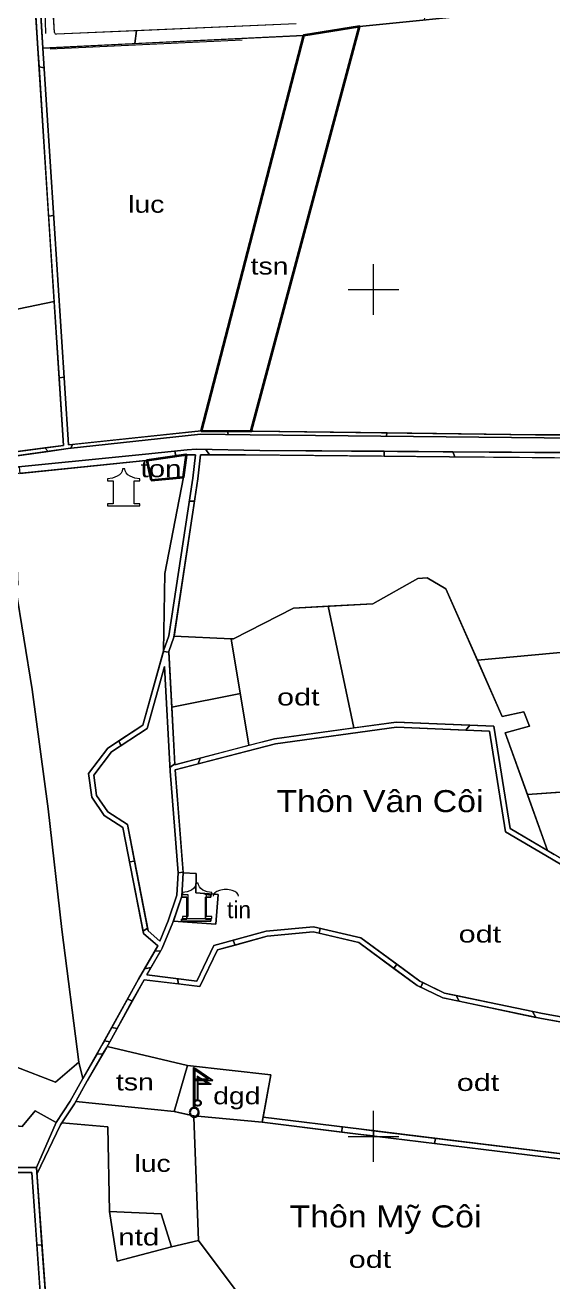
# Model space of a CAD drawing. Header units: metres. Extents: x 558415 to 562400, y 2247179 to 2251032.
# Drawn here: x 560294 to 560606, y 2249414 to 2250156 of the extents above; entities that cross this region are included whole.
import ezdxf
from ezdxf.enums import TextEntityAlignment as Align

# ---------------------------------------------------------------- set-up
doc = ezdxf.new("R2010")
doc.units = ezdxf.units.M
doc.header["$LTSCALE"] = 4
for name, color, linetype, lineweight in [('1', 7, 'Continuous', 13), ('17', 7, 'Continuous', 13), ('2', 7, 'Continuous', 13), ('23', 7, 'Continuous', 13), ('33', 7, 'Continuous', 13), ('4', 7, 'Continuous', 13), ('45', 7, 'Continuous', 13), ('5', 7, 'Continuous', 13), ('6', 7, 'Continuous', 13), ('63', 7, 'Continuous', 13), ('7', 7, 'Continuous', 13), ('9', 7, 'Continuous', 13)]:
    doc.layers.add(name, color=color, linetype=linetype, lineweight=lineweight)
doc.layers.add('39', color=7, linetype='Continuous')

msp = doc.modelspace()

# ---------------------------------------------------------------- linework, layer by layer
at = {"layer": '1'}
for p, q in [((560302.612, 2250131.512), (560305.651, 2250131.005)), ((560507.425, 2249913.426), (560508.174, 2249915.424)), ((560307.91, 2249904.452), (560306.107, 2249906.492)), ((560506.298, 2249901.595), (560506.298, 2249904.508)), ((560467.939, 2249619.889), (560468.623, 2249622.81)), ((560512.098, 2249599.175), (560513.889, 2249601.582)), ((560550.588, 2249579.743), (560548.788, 2249583.188)), ((560434.323, 2249508.332), (560481.355, 2249502.554)), ((560536.024, 2249495.838), (560536.635, 2249498.786)), ((560301.104, 2249481.678), (560301.384, 2249477.738)), ((560301.36, 2249435.683), (560304.354, 2249435.866))]:
    msp.add_line(p, q, dxfattribs=at)
for points in [[(560305.651, 2250131.005), (560304.904, 2250142.616), (560302.406, 2250182.214), (560299.486, 2250180.859)], [(560299.486, 2250180.859), (560301.91, 2250142.425), (560302.612, 2250131.512)], [(560307.91, 2249904.452), (560319.717, 2249906.089), (560321.412, 2249906.275), (560322.375, 2249908.59), (560319.972, 2249908.334), (560317.4, 2249948.326), (560314.42, 2249947.917), (560316.991, 2249907.938)], [(560413.929, 2249916.56), (560398.345, 2249916.681), (560322.375, 2249908.59), (560321.412, 2249906.275), (560397.845, 2249914.675)], [(560397.845, 2249914.675), (560414.283, 2249914.475), (560413.929, 2249916.56)], [(560508.174, 2249915.424), (560429.056, 2249916.443), (560413.929, 2249916.56), (560414.283, 2249914.475)], [(560414.283, 2249914.475), (560427.328, 2249914.317), (560507.425, 2249913.426)], [(560620.951, 2249914.21), (560595.63, 2249914.297), (560508.174, 2249915.424), (560507.425, 2249913.426), (560620.069, 2249912.172)], [(560306.107, 2249906.492), (560232.017, 2249896.648), (560201.993, 2249890.819), (560202.146, 2249888.975)], [(560202.146, 2249888.975), (560237.166, 2249894.641), (560307.91, 2249904.452)], [(560382.828, 2249904.658), (560365.416, 2249902.892), (560290.886, 2249895.387), (560291.216, 2249891.424), (560365.552, 2249899.012)], [(560316.991, 2249907.938), (560306.107, 2249906.492), (560307.91, 2249904.452)], [(560365.552, 2249899.012), (560383.377, 2249901.637), (560382.828, 2249904.658)], [(560400.984, 2249905.645), (560395.267, 2249905.754), (560390.108, 2249905.396), (560382.828, 2249904.658), (560383.377, 2249901.637)], [(560394.312, 2249875.151), (560396.275, 2249888.189), (560397.911, 2249902.471), (560403.308, 2249902.447), (560400.984, 2249905.645)], [(560506.298, 2249904.508), (560432.857, 2249905.038), (560400.984, 2249905.645), (560403.308, 2249902.447)], [(560383.377, 2249901.637), (560389.303, 2249902.51), (560394.893, 2249902.485), (560393.301, 2249888.583)], [(560403.308, 2249902.447), (560424.52, 2249902.351), (560506.298, 2249901.595)], [(560393.301, 2249888.583), (560391.279, 2249875.151), (560394.312, 2249875.151)], [(560379.154, 2249785.903), (560379.132, 2249786.303), (560382.219, 2249794.833), (560394.312, 2249875.151), (560391.279, 2249875.151), (560379.297, 2249795.574)], [(560379.297, 2249795.574), (560376.103, 2249786.75), (560375.99, 2249786.343), (560379.154, 2249785.903)], [(560351.006, 2249730.699), (560366.506, 2249740.909), (560376.613, 2249777.362), (560379.859, 2249717.701), (560382.741, 2249719.961), (560379.154, 2249785.903), (560375.99, 2249786.343), (560363.916, 2249742.795)], [(560363.916, 2249742.795), (560349.735, 2249733.455), (560351.006, 2249730.699)], [(560556.915, 2249742.749), (560513.493, 2249744.639), (560441.549, 2249734.8), (560397.641, 2249723.345), (560396.614, 2249719.977)], [(560396.614, 2249719.977), (560442.133, 2249731.852), (560513.632, 2249741.63)], [(560513.632, 2249741.63), (560554.512, 2249739.851), (560556.915, 2249742.749)], [(560646.299, 2249577.978), (560646.434, 2249578.312), (560663.664, 2249597.186), (560667.63, 2249607.911), (560663.33, 2249624.868), (560653.542, 2249638.478), (560606.589, 2249666.413), (560580.745, 2249681.727), (560570.996, 2249742.136), (560556.915, 2249742.749), (560554.512, 2249739.851)], [(560349.735, 2249733.455), (560343.277, 2249729.201), (560331.852, 2249714.176), (560333.694, 2249700.225)], [(560359.031, 2249662.509), (560354.824, 2249684.163), (560343.198, 2249691.686), (560336.574, 2249701.331), (560334.988, 2249713.344), (560345.355, 2249726.977), (560351.006, 2249730.699), (560350.571, 2249731.642), (560349.735, 2249733.455)], [(560554.512, 2249739.851), (560568.424, 2249739.245), (560578.007, 2249679.862), (560605.057, 2249663.833), (560651.471, 2249636.219), (560660.562, 2249623.579)], [(560384.695, 2249655.667), (560387.676, 2249656.04), (560382.92, 2249716.404), (560396.614, 2249719.977), (560397.641, 2249723.345), (560382.768, 2249719.465), (560382.741, 2249719.961), (560379.859, 2249717.701)], [(560379.859, 2249717.701), (560379.971, 2249715.635), (560384.695, 2249655.667)], [(560333.694, 2249700.225), (560341.065, 2249689.493), (560352.122, 2249682.338), (560356.057, 2249662.084), (560359.031, 2249662.509)], [(560384.695, 2249655.667), (560384.702, 2249655.583), (560383.964, 2249642.467), (560378.865, 2249627.345), (560373.877, 2249615.341)], [(560374.473, 2249609.556), (560375.357, 2249611.086), (560381.675, 2249626.289), (560386.936, 2249641.893), (560387.709, 2249655.617), (560387.676, 2249656.04), (560384.695, 2249655.667)], [(560373.877, 2249615.341), (560367.033, 2249621.318), (560366.71, 2249622.98), (560363.99, 2249621.247)], [(560468.623, 2249622.81), (560464.526, 2249623.75), (560436.754, 2249621.136), (560417.231, 2249615.737), (560418.462, 2249612.964)], [(560513.889, 2249601.582), (560492.635, 2249617.301), (560468.623, 2249622.81), (560467.939, 2249619.889)], [(560363.99, 2249621.247), (560364.284, 2249619.735), (560372.662, 2249612.418), (560370.887, 2249609.347), (560374.473, 2249609.556)], [(560417.231, 2249615.737), (560405.871, 2249612.595), (560395.732, 2249591.68), (560384.403, 2249593.066), (560384.841, 2249589.99), (560397.496, 2249588.442)], [(560397.496, 2249588.442), (560407.979, 2249610.065), (560418.462, 2249612.964), (560417.231, 2249615.737)], [(560418.462, 2249612.964), (560437.299, 2249618.174), (560464.326, 2249620.718), (560467.939, 2249619.889)], [(560467.939, 2249619.889), (560491.354, 2249614.517), (560512.098, 2249599.175)], [(560384.841, 2249589.99), (560384.403, 2249593.066), (560366.228, 2249595.289), (560368.728, 2249599.615), (560364.834, 2249598.873)], [(560529.199, 2249590.75), (560527.306, 2249591.659), (560513.889, 2249601.582), (560512.098, 2249599.175), (560525.751, 2249589.078)], [(560364.834, 2249598.873), (560361.36, 2249592.862), (560354.854, 2249581.093), (560357.648, 2249579.946), (560364.571, 2249592.469), (560384.841, 2249589.99)], [(560525.751, 2249589.078), (560527.894, 2249588.049), (560529.199, 2249590.75)], [(560548.788, 2249583.188), (560541.957, 2249584.626), (560529.199, 2249590.75), (560528.813, 2249589.95), (560527.894, 2249588.049), (560525.751, 2249589.078)], [(560525.751, 2249589.078), (560540.985, 2249581.765), (560550.588, 2249579.743)], [(560634.507, 2249566.252), (560599.708, 2249572.468), (560593.966, 2249573.677), (560595.915, 2249570.201), (560584.581, 2249572.587)], [(560584.581, 2249572.587), (560599.135, 2249569.523), (560633.109, 2249563.453)], [(560341.252, 2249556.488), (560339.738, 2249553.75), (560336.88, 2249548.805), (560340.156, 2249548.477)], [(560340.156, 2249548.477), (560342.35, 2249552.274), (560344.301, 2249555.804), (560341.252, 2249556.488)], [(560336.88, 2249548.805), (560328.436, 2249534.195), (560321.065, 2249520.84), (560312.711, 2249508.2), (560301.104, 2249481.678)], [(560301.384, 2249477.738), (560315.356, 2249506.761), (560323.634, 2249519.286), (560331.048, 2249532.719), (560340.156, 2249548.477), (560336.88, 2249548.805)], [(560481.355, 2249502.554), (560481.48, 2249505.561), (560434.862, 2249511.288), (560434.332, 2249508.331)], [(560434.323, 2249508.332), (560434.335, 2249508.331), (560434.323, 2249508.332)], [(560536.635, 2249498.786), (560492.927, 2249504.155), (560481.48, 2249505.561), (560481.355, 2249502.554)], [(560481.355, 2249502.554), (560492.561, 2249501.177), (560536.024, 2249495.838)], [(560304.354, 2249435.866), (560301.104, 2249481.678), (560283.659, 2249481.678), (560283.642, 2249481.681), (560283.843, 2249478.678)], [(560283.843, 2249478.678), (560298.309, 2249478.678), (560301.36, 2249435.683)], [(560312.247, 2249337.202), (560311.423, 2249343.596), (560310.44, 2249361.243), (560307.737, 2249388.192), (560304.354, 2249435.866), (560301.36, 2249435.683)], [(560301.36, 2249435.683), (560304.748, 2249387.936), (560307.448, 2249361.01)]]:
    msp.add_lwpolyline(points, dxfattribs=at)
for points in [[(560308.282, 2250043.356), (560311.261, 2250043.769), (560305.651, 2250131.005), (560302.612, 2250131.512)], [(560314.42, 2249947.917), (560317.4, 2249948.326), (560311.261, 2250043.769), (560308.282, 2250043.356)], [(560544.915, 2249901.238), (560547.952, 2249901.209), (560546.84, 2249904.216), (560506.298, 2249904.508), (560506.298, 2249901.595)], [(560616.53, 2249900.565), (560616.364, 2249903.714), (560546.84, 2249904.216), (560547.952, 2249901.209)], [(560363.99, 2249621.247), (560366.71, 2249622.98), (560359.031, 2249662.509), (560356.057, 2249662.084)], [(560364.834, 2249598.873), (560368.728, 2249599.615), (560374.473, 2249609.556), (560370.887, 2249609.347)], [(560345.571, 2249564.301), (560348.698, 2249563.757), (560357.648, 2249579.946), (560354.854, 2249581.093)], [(560595.915, 2249570.201), (560593.966, 2249573.677), (560548.788, 2249583.188), (560550.588, 2249579.743)], [(560344.301, 2249555.804), (560348.698, 2249563.757), (560345.571, 2249564.301), (560341.252, 2249556.488)], [(560638.986, 2249483.19), (560638.547, 2249486.266), (560536.635, 2249498.786), (560536.024, 2249495.838)]]:
    msp.add_lwpolyline(points, close=True, dxfattribs=at)
at = {"layer": '17'}
for points in [[(560316.991, 2249907.938), (560301.91, 2250142.425), (560296.274, 2250231.773)], [(560319.972, 2249908.334), (560304.904, 2250142.616), (560299.05, 2250235.411)], [(560319.972, 2249908.334), (560398.345, 2249916.681), (560429.056, 2249916.443), (560595.63, 2249914.297), (560734.933, 2249913.82), (560875.955, 2249911.913), (560968.578, 2249910.244), (561081.347, 2249909.529), (561149.647, 2249909.291), (561210.822, 2249909.053), (561294.109, 2249910.007), (561281.603, 2249988.576), (561262.555, 2250105.807)], [(559990.911, 2249710.332), (560115.318, 2249822.002), (560131.042, 2249836.311), (560176.002, 2249878.285), (560198.85, 2249890.209), (560232.017, 2249896.648), (560316.991, 2249907.938)], [(560394.893, 2249902.485), (560389.303, 2249902.51), (560365.552, 2249899.012), (560276.771, 2249889.95), (560220.424, 2249882.318), (560195.034, 2249874.05), (560180.456, 2249865.942), (560155.066, 2249841.457), (560131.151, 2249817.926), (560098.882, 2249788.035), (559919.521, 2249636.198), (559887.415, 2249611.077), (559807.644, 2249548.752), (559815.834, 2249528.877), (559827.136, 2249490.561)], [(560394.893, 2249902.485), (560393.301, 2249888.583), (560379.297, 2249795.574), (560376.103, 2249786.75)], [(560397.911, 2249902.471), (560396.275, 2249888.189), (560382.219, 2249794.833), (560379.132, 2249786.303), (560382.768, 2249719.465)], [(561116.091, 2249894.878), (561006.017, 2249896.309), (560868.751, 2249898.058), (560730.994, 2249899.489), (560544.915, 2249901.238), (560424.52, 2249902.351), (560397.911, 2249902.471)], [(560372.662, 2249612.418), (560364.284, 2249619.735), (560352.122, 2249682.338), (560341.065, 2249689.493), (560333.694, 2249700.225), (560331.852, 2249714.176), (560343.277, 2249729.201), (560363.916, 2249742.795), (560376.103, 2249786.75)], [(560373.877, 2249615.341), (560367.033, 2249621.318), (560354.824, 2249684.163), (560343.198, 2249691.686), (560336.574, 2249701.331), (560334.988, 2249713.344), (560345.355, 2249726.977), (560366.506, 2249740.909), (560376.613, 2249777.362)], [(560376.613, 2249777.362), (560379.971, 2249715.635), (560384.702, 2249655.583), (560383.964, 2249642.467), (560378.865, 2249627.345), (560373.877, 2249615.341)], [(560641.09, 2249565.076), (560646.434, 2249578.312), (560663.664, 2249597.186), (560667.63, 2249607.911), (560663.33, 2249624.868), (560653.542, 2249638.478), (560606.589, 2249666.413), (560580.745, 2249681.727), (560570.996, 2249742.136), (560513.493, 2249744.639), (560441.549, 2249734.8), (560382.768, 2249719.465)], [(560638.072, 2249565.615), (560643.854, 2249579.936), (560661.053, 2249598.776), (560664.493, 2249608.077), (560660.562, 2249623.579), (560651.471, 2249636.219), (560605.057, 2249663.833), (560578.007, 2249679.862), (560568.424, 2249739.245), (560513.632, 2249741.63), (560442.133, 2249731.852), (560382.92, 2249716.404)], [(560382.92, 2249716.404), (560387.709, 2249655.617), (560386.936, 2249641.893), (560381.675, 2249626.289), (560375.357, 2249611.086), (560366.228, 2249595.289)], [(560638.072, 2249565.615), (560599.708, 2249572.468), (560541.957, 2249584.626), (560527.306, 2249591.659), (560492.635, 2249617.301), (560464.526, 2249623.75), (560436.754, 2249621.136), (560405.871, 2249612.595), (560395.732, 2249591.68), (560366.228, 2249595.289)], [(560636.512, 2249562.845), (560599.135, 2249569.523), (560540.985, 2249581.765), (560525.751, 2249589.078), (560491.354, 2249614.517), (560464.326, 2249620.718), (560437.299, 2249618.174), (560407.979, 2249610.065), (560397.496, 2249588.442), (560364.571, 2249592.469)], [(560372.662, 2249612.418), (560361.36, 2249592.862), (560339.738, 2249553.75), (560328.436, 2249534.195), (560321.065, 2249520.84), (560312.711, 2249508.2), (560301.104, 2249481.678)], [(560364.571, 2249592.469), (560342.35, 2249552.274), (560331.048, 2249532.719), (560323.634, 2249519.286), (560315.356, 2249506.761), (560301.384, 2249477.738)], [(560654.691, 2249484.283), (560492.927, 2249504.155), (560434.862, 2249511.288)], [(560655.157, 2249481.203), (560492.561, 2249501.177), (560434.323, 2249508.332)], [(560244.338, 2249489.605), (560283.659, 2249481.678), (560301.104, 2249481.678), (560307.737, 2249388.192), (560310.44, 2249361.243), (560311.423, 2249343.596), (560313.143, 2249330.241), (560315.599, 2249297.091), (560318.547, 2249267.042), (560325.918, 2249243.909), (560328.866, 2249232.939), (560347.786, 2249173.795), (560347.911, 2249140.879)], [(560243.745, 2249486.664), (560283.36, 2249478.678), (560298.309, 2249478.678), (560304.748, 2249387.936), (560307.448, 2249361.01), (560308.434, 2249343.321), (560310.157, 2249329.938), (560312.61, 2249296.834), (560315.592, 2249266.433), (560323.039, 2249243.064), (560325.987, 2249232.092), (560344.788, 2249173.321), (560344.911, 2249140.884)]]:
    msp.add_lwpolyline(points, dxfattribs=at)
at = {"layer": '2'}
msp.add_line((560376.889, 2249832.29), (560376.103, 2249786.75), dxfattribs=at)
for points in [[(560953.033, 2249907.781), (560835.291, 2249909.67), (560830.5, 2249909.669), (560620.069, 2249912.172), (560427.328, 2249914.317), (560397.845, 2249914.675), (560319.717, 2249906.089), (560237.166, 2249894.641), (560201.787, 2249888.917), (560176.359, 2249875.323), (560132.504, 2249833.826), (560093.071, 2249796.622), (559987.304, 2249704.684), (559885.221, 2249622.404), (559747.105, 2249518.222)], [(559715.331, 2249484.706), (559806.358, 2249551.96), (559886.406, 2249613.295), (560010.794, 2249716.273), (560097.127, 2249791.638), (560128.452, 2249821.687), (560157.907, 2249850.328), (560164, 2249855.181), (560182.994, 2249872.127), (560200.315, 2249881.071), (560223.164, 2249887.51), (560276.601, 2249893.949), (560365.416, 2249902.892), (560390.108, 2249905.396), (560395.267, 2249905.754), (560432.857, 2249905.038), (560730.629, 2249902.89), (560832.712, 2249901.459), (560951.379, 2249900.028)], [(560376.103, 2249786.75), (560379.297, 2249795.574), (560393.301, 2249888.583), (560394.893, 2249902.485), (560389.723, 2249902.508), (560387.946, 2249889.169), (560376.889, 2249832.29)]]:
    msp.add_lwpolyline(points, dxfattribs=at)
at = {"layer": '23'}
for points in [[(559747.105, 2249518.222), (559885.221, 2249622.404), (559987.304, 2249704.684), (560093.071, 2249796.622), (560132.504, 2249833.826), (560176.359, 2249875.323), (560201.787, 2249888.917), (560237.166, 2249894.641), (560319.717, 2249906.089), (560397.845, 2249914.675), (560427.328, 2249914.317), (560620.069, 2249912.172)], [(561189.853, 2249467.932), (561172.497, 2249582.357), (561154.439, 2249696.475), (561138.592, 2249791.275), (561120.534, 2249898.238), (560951.379, 2249900.028), (560832.712, 2249901.459), (560730.629, 2249902.89), (560432.857, 2249905.038), (560395.267, 2249905.754), (560390.108, 2249905.396), (560365.416, 2249902.892), (560276.601, 2249893.949), (560223.164, 2249887.51), (560200.315, 2249881.071), (560182.994, 2249872.127), (560164, 2249855.181), (560157.907, 2249850.328), (560128.452, 2249821.687), (560097.127, 2249791.638), (560010.794, 2249716.273), (559886.406, 2249613.295), (559806.358, 2249551.96), (559715.331, 2249484.706)]]:
    msp.add_lwpolyline(points, dxfattribs=at)
at = {"layer": '33'}
msp.add_ellipse((560412.868, 2249641.818), major_axis=(7.52, 0), ratio=0.516398, start_param=6.2831853, end_param=9.424778, dxfattribs=at)
at = {"layer": '4'}
for p, q in [((560303.619, 2250234.68), (560306.471, 2250151.169)), ((560309.257, 2250142.109), (560422.536, 2250147.453))]:
    msp.add_line(p, q, dxfattribs=at)
at = {"layer": '45'}
for p, q in [((560391.767, 2249512.564), (560392.776, 2249512.331)), ((560395.003, 2249511.957), (560396.049, 2249511.861)), ((560396.049, 2249511.861), (560434.332, 2249508.331))]:
    msp.add_line(p, q, dxfattribs=at)
for points in [[(560311.522, 2249992.978), (560301.91, 2250142.425), (560296.274, 2250231.773)], [(560942.111, 2250135.113), (560819.638, 2250182.507), (560741.576, 2250213.032), (560589.313, 2250172.87), (560574.969, 2250174.744), (560574.307, 2250163.6), (560491.754, 2250155.373), (560427.899, 2249916.452)], [(559968.72, 2250144.462), (559976.193, 2250037.391), (559979.388, 2249943.414), (559979.515, 2249941.148), (560066.41, 2249945.144), (560108.793, 2249959.453), (560125.377, 2249954.445), (560311.522, 2249992.978)], [(560595.63, 2249914.297), (560734.933, 2249913.82), (560875.955, 2249911.913), (560968.578, 2249910.244), (560968.745, 2249910.243), (560942.111, 2250135.113)], [(560176.002, 2249878.285), (560198.85, 2249890.209), (560232.017, 2249896.648), (560316.991, 2249907.938), (560311.522, 2249992.978), (560125.377, 2249954.445), (560129.595, 2249878.768), (560132.188, 2249838.702), (560130.695, 2249837.269), (560109.53, 2249877.535), (560067.147, 2249874.315), (560059.408, 2249896.494), (560066.41, 2249945.144), (559979.515, 2249941.148)], [(560427.899, 2249916.452), (560429.056, 2249916.443), (560595.63, 2249914.297)], [(560366.236, 2249899.113), (560365.552, 2249899.012), (560277.125, 2249889.986), (560284.05, 2249837.635), (560289.619, 2249835.886), (560290.11, 2249825.711), (560288.636, 2249824.439), (560298.465, 2249763.865)], [(560343.277, 2249729.201), (560363.916, 2249742.795), (560376.103, 2249786.75), (560376.889, 2249832.29), (560387.946, 2249889.169), (560368.781, 2249887.38), (560366.236, 2249899.113)], [(560397.911, 2249902.471), (560396.275, 2249888.189), (560382.308, 2249795.425), (560416.076, 2249793.755)], [(560731.214, 2249899.487), (560730.994, 2249899.489), (560544.915, 2249901.238), (560424.52, 2249902.351), (560397.911, 2249902.471)], [(560531.718, 2249829.816), (560542.774, 2249823.377), (560561.334, 2249781.142), (560748.505, 2249798.527), (560747.568, 2249804.329), (560747.355, 2249805.566), (560742.159, 2249835.801), (560731.214, 2249899.487)], [(560185.246, 2249743.576), (560207.118, 2249649.562), (560224.923, 2249599.949), (560230.819, 2249583.574), (560250.802, 2249555.274), (560263.25, 2249544.463), (560288.966, 2249540.965), (560312.389, 2249532.062), (560326.147, 2249543.827), (560316.156, 2249622.208), (560307.965, 2249693.434), (560298.465, 2249763.865), (560288.636, 2249824.439), (560290.11, 2249825.711), (560289.619, 2249835.886), (560284.05, 2249837.635), (560277.125, 2249889.986)], [(560602.739, 2249668.694), (560577.786, 2249738.239), (560592.159, 2249742.174), (560588.842, 2249750.76), (560575.943, 2249747.898), (560542.774, 2249823.377), (560531.718, 2249829.816), (560526.19, 2249829.458), (560499.655, 2249814.434), (560473.26, 2249813.022), (560488.415, 2249741.209)], [(560499.655, 2249814.434), (560526.19, 2249829.458), (560531.718, 2249829.816)], [(560416.076, 2249793.755), (560417.47, 2249793.686), (560452.851, 2249811.93), (560473.26, 2249813.022), (560499.655, 2249814.434)], [(560473.26, 2249813.022), (560452.851, 2249811.93), (560417.47, 2249793.686), (560416.076, 2249793.755), (560426.543, 2249730.885), (560441.549, 2249734.8)], [(560441.549, 2249734.8), (560488.415, 2249741.209), (560473.26, 2249813.022)], [(560382.308, 2249795.425), (560382.219, 2249794.833), (560379.132, 2249786.303), (560380.919, 2249753.455), (560421.463, 2249761.396)], [(560421.463, 2249761.396), (560380.919, 2249753.455), (560382.768, 2249719.465), (560426.543, 2249730.885), (560416.076, 2249793.755), (560382.308, 2249795.425)], [(560762.181, 2249713.825), (560748.505, 2249798.527), (560561.334, 2249781.142), (560575.943, 2249747.898), (560588.842, 2249750.76), (560592.159, 2249742.174)], [(560376.613, 2249777.362), (560366.506, 2249740.909), (560345.355, 2249726.977), (560334.988, 2249713.344), (560336.574, 2249701.331), (560343.198, 2249691.686), (560354.824, 2249684.163), (560367.033, 2249621.318)], [(560384.702, 2249655.583), (560379.971, 2249715.635), (560376.613, 2249777.362)], [(560298.465, 2249763.865), (560307.965, 2249693.434), (560316.156, 2249622.208), (560326.147, 2249543.827), (560328.436, 2249534.195), (560339.738, 2249553.75)], [(560605.057, 2249663.833), (560578.007, 2249679.862), (560568.424, 2249739.245), (560513.632, 2249741.63), (560442.133, 2249731.852), (560382.92, 2249716.404), (560387.709, 2249655.617), (560395.449, 2249655.248), (560395.08, 2249643.801), (560408.348, 2249642.727), (560406.874, 2249625.199), (560381.951, 2249627.109)], [(560488.415, 2249741.209), (560513.493, 2249744.639), (560570.996, 2249742.136)], [(560570.996, 2249742.136), (560580.745, 2249681.727), (560602.739, 2249668.694)], [(560592.159, 2249742.174), (560577.786, 2249738.239), (560590.847, 2249701.837), (560762.181, 2249713.825)], [(560352.122, 2249682.338), (560341.065, 2249689.493), (560333.694, 2249700.225), (560331.852, 2249714.176), (560343.277, 2249729.201)], [(560641.09, 2249565.076), (560685.991, 2249557.054), (560708.794, 2249552.917), (560629.681, 2249704.554), (560590.847, 2249701.837), (560602.739, 2249668.694), (560606.589, 2249666.413)], [(560339.738, 2249553.75), (560361.36, 2249592.862), (560372.662, 2249612.418), (560364.284, 2249619.735), (560352.122, 2249682.338)], [(560599.708, 2249572.468), (560638.072, 2249565.615), (560643.854, 2249579.936), (560661.053, 2249598.776), (560664.493, 2249608.077), (560660.562, 2249623.579), (560651.471, 2249636.219), (560605.057, 2249663.833)], [(560367.033, 2249621.318), (560373.877, 2249615.341), (560378.865, 2249627.345), (560383.964, 2249642.467), (560384.702, 2249655.583)], [(560244.338, 2249489.605), (560243.609, 2249511.173), (560292.625, 2249505.808), (560300.364, 2249515.108), (560312.711, 2249508.2), (560321.065, 2249520.84), (560328.436, 2249534.195), (560326.147, 2249543.827), (560312.389, 2249532.062), (560288.966, 2249540.965), (560263.25, 2249544.463), (560250.802, 2249555.274), (560230.819, 2249583.574), (560224.923, 2249599.949), (560207.118, 2249649.562), (559968.718, 2249526.264), (560198.474, 2249496.76)], [(560381.951, 2249627.109), (560381.675, 2249626.289), (560375.357, 2249611.086), (560366.228, 2249595.289)], [(560366.228, 2249595.289), (560395.732, 2249591.68), (560405.871, 2249612.595), (560436.754, 2249621.136), (560464.526, 2249623.75), (560492.635, 2249617.301), (560527.306, 2249591.659), (560541.957, 2249584.626), (560599.708, 2249572.468)], [(560636.512, 2249562.845), (560599.135, 2249569.523), (560540.985, 2249581.765), (560525.751, 2249589.078), (560491.354, 2249614.517), (560464.326, 2249620.718), (560437.299, 2249618.174), (560407.979, 2249610.065), (560397.496, 2249588.442), (560364.571, 2249592.469), (560342.768, 2249553.03), (560390.167, 2249541.767), (560439.367, 2249536.401), (560434.862, 2249511.288)], [(560342.768, 2249553.03), (560342.35, 2249552.274), (560331.048, 2249532.719), (560324.313, 2249520.516), (560382.377, 2249514.733)], [(560382.377, 2249514.733), (560390.167, 2249541.767), (560342.768, 2249553.03)], [(560434.332, 2249508.331), (560439.367, 2249536.401), (560390.167, 2249541.767), (560382.377, 2249514.733), (560391.767, 2249512.564)], [(560393.844, 2249517.114), (560393.84, 2249517.141), (560393.84, 2249540.742), (560405.099, 2249532.875), (560394.628, 2249532.875), (560394.628, 2249517.114)], [(560394.628, 2249517.113), (560394.628, 2249517.114), (560394.628, 2249532.875), (560405.099, 2249532.875), (560393.84, 2249540.742), (560393.84, 2249517.141), (560393.844, 2249517.114), (560393.843, 2249517.113)], [(560324.313, 2249520.516), (560323.634, 2249519.286), (560316.115, 2249507.91), (560343.127, 2249505.612)], [(560391.767, 2249512.564), (560382.377, 2249514.733), (560324.313, 2249520.516)], [(560312.711, 2249508.2), (560300.364, 2249515.108), (560292.625, 2249505.808), (560243.609, 2249511.173), (560244.338, 2249489.605), (560283.659, 2249481.678)], [(560343.127, 2249505.612), (560344.233, 2249455.71), (560374.688, 2249454.304), (560380.719, 2249434.783), (560396.75, 2249438.539), (560394.016, 2249511.247)], [(560394.016, 2249511.247), (560393.986, 2249512.051), (560392.776, 2249512.33), (560391.767, 2249512.564)], [(560392.776, 2249512.33), (560393.986, 2249512.051), (560395.003, 2249511.957)], [(560394.837, 2249511.301), (560394.653, 2249511.99), (560393.986, 2249512.051), (560394.016, 2249511.247)], [(560394.016, 2249511.247), (560396.75, 2249438.539), (560437.281, 2249384.407), (560468.462, 2249389.887), (560521.533, 2249398.472)], [(560396.049, 2249511.861), (560395.169, 2249511.942), (560394.653, 2249511.989), (560394.837, 2249511.301)], [(560500, 2249500.263), (560492.561, 2249501.177), (560434.335, 2249508.331), (560396.049, 2249511.861)], [(560434.862, 2249511.288), (560492.927, 2249504.155), (560500, 2249503.286), (560500, 2249500.263), (560502.142, 2249500), (560500, 2249500), (560500, 2249503.286), (560654.691, 2249484.283)], [(560283.659, 2249481.678), (560301.104, 2249481.678), (560312.711, 2249508.2)], [(560316.115, 2249507.91), (560315.356, 2249506.761), (560301.384, 2249477.738)], [(560380.719, 2249434.783), (560348.655, 2249426.198), (560344.233, 2249455.71), (560343.127, 2249505.612), (560316.115, 2249507.91)], [(560664.986, 2249387.954), (560663.762, 2249404.511), (560658.843, 2249450.677), (560655.157, 2249481.203), (560502.142, 2249500), (560500, 2249500), (560500, 2249500.263)], [(560304.725, 2249388.267), (560298.309, 2249478.678), (560283.802, 2249478.678), (560288.082, 2249388.671)], [(560301.384, 2249477.738), (560307.737, 2249388.192), (560310.44, 2249361.243), (560345.12, 2249368.185), (560384.187, 2249375.34)], [(560384.187, 2249375.34), (560408.757, 2249379.394), (560437.281, 2249384.407), (560396.75, 2249438.539), (560380.719, 2249434.783)]]:
    msp.add_lwpolyline(points, dxfattribs=at)
for points in [[(560398.345, 2249916.681), (560458.691, 2250150.048), (560304.904, 2250142.616), (560319.972, 2249908.334)], [(560382.768, 2249719.465), (560426.543, 2249730.885), (560421.463, 2249761.396), (560380.919, 2249753.455)], [(560386.936, 2249641.893), (560386.708, 2249641.218), (560389.771, 2249641.218), (560389.771, 2249628.26), (560386.684, 2249628.26), (560386.684, 2249627.118), (560403.965, 2249627.118), (560403.965, 2249628.26), (560400.877, 2249628.26), (560400.877, 2249641.218), (560403.965, 2249641.218), (560403.965, 2249642.359), (560401.227, 2249642.722), (560399.674, 2249643.429), (560395.08, 2249643.801), (560395.449, 2249655.248), (560387.709, 2249655.617)], [(560400.877, 2249628.26), (560403.965, 2249628.26), (560403.965, 2249627.118), (560386.684, 2249627.118), (560386.684, 2249628.26), (560389.771, 2249628.26), (560389.771, 2249641.218), (560386.708, 2249641.218), (560381.951, 2249627.109), (560406.874, 2249625.199), (560408.348, 2249642.727), (560399.674, 2249643.429), (560401.227, 2249642.722), (560403.965, 2249642.359), (560403.965, 2249641.218), (560400.877, 2249641.218)], [(560405.099, 2249532.875), (560394.628, 2249540.191), (560394.628, 2249539.228), (560402.597, 2249533.662), (560394.628, 2249533.662), (560394.628, 2249532.875)], [(560402.597, 2249533.662), (560394.628, 2249539.228), (560394.628, 2249533.662)], [(560348.655, 2249426.198), (560380.719, 2249434.783), (560374.688, 2249454.304), (560344.233, 2249455.71)]]:
    msp.add_lwpolyline(points, close=True, dxfattribs=at)
at = {"layer": '45', "lineweight": 40}
msp.add_lwpolyline([(560398.345, 2249916.681), (560427.899, 2249916.452), (560491.754, 2250155.373), (560458.691, 2250150.048)], close=True, dxfattribs=at)
for points in [[(560389.723, 2249902.508), (560389.303, 2249902.51), (560366.236, 2249899.113), (560368.781, 2249887.38)], [(560368.781, 2249887.38), (560387.946, 2249889.169), (560389.723, 2249902.508)]]:
    msp.add_lwpolyline(points, dxfattribs=at)
at = {"layer": '45'}
for major_axis, start_param, end_param in [((2.956, 0), 2.9460882, 3.7250968), ((2.956, 0), 2.9460882, 3.7250968), ((2.956, 0), 1.7034044, 2.946081), ((2.956, 0), 1.7034044, 2.946081), ((2.956, 0), 3.7250172, 4.1887902), ((2.956, 0), 3.7250968, 4.1887902), ((2.364, 0), 2.0943951, 3.1415926), ((2.364, 0), 2.0943951, 3.1415599), ((2.364, 0), 3.1415927, 4.048355), ((2.364, 0), 3.1415927, 4.0483102), ((2.956, 0), 4.1887902, 4.6388215), ((2.956, 0), 4.1887902, 4.6388215), ((2.364, 0), 1.4033482, 2.0943994), ((2.364, 0), 1.4033482, 2.0943994), ((2.956, 0), 4.6387459, 5.3736902), ((2.956, 0), 4.6387527, 4.9179381), ((2.956, 0), 0.0000416, 1.4370647), ((2.956, 0), 0.0000416, 1.4370647), ((2.364, 0), 6.2831853, 7.6865088), ((2.364, 0), 6.2831853, 7.6865088), ((2.956, 0), 4.9180044, 5.3736902), ((2.364, 0), 5.0436703, 6.2831325), ((2.364, 0), 5.0436703, 6.2831325), ((2.956, 0), 5.3736902, 6.2831853), ((2.956, 0), 5.3736902, 6.2831853)]:
    msp.add_ellipse((560394.233, 2249514.189), major_axis=major_axis, ratio=0.998136, start_param=start_param, end_param=end_param, dxfattribs=at)
at = {"layer": '5'}
for p, q in [((560458.691, 2250150.048), (560304.904, 2250142.616)), ((560387.946, 2249889.169), (560389.732, 2249902.573)), ((560395.449, 2249655.248), (560387.709, 2249655.617)), ((560342.768, 2249553.03), (560390.167, 2249541.767)), ((560390.167, 2249541.767), (560382.377, 2249514.733)), ((560321.065, 2249520.84), (560312.711, 2249508.2)), ((560382.377, 2249514.733), (560324.313, 2249520.516)), ((560434.335, 2249508.331), (560393.986, 2249512.051))]:
    msp.add_line(p, q, dxfattribs=at)
for points in [[(560427.899, 2249916.452), (560491.754, 2250155.373), (560574.307, 2250163.6), (560574.969, 2250174.744), (560589.313, 2250172.87), (560741.576, 2250213.032)], [(560398.345, 2249916.681), (560458.691, 2250150.048), (560491.754, 2250155.373)], [(560366.236, 2249899.113), (560368.781, 2249887.38), (560387.946, 2249889.169), (560376.889, 2249832.29), (560376.103, 2249786.75), (560363.916, 2249742.795)], [(560382.308, 2249795.425), (560417.47, 2249793.686), (560452.851, 2249811.93), (560499.655, 2249814.434), (560526.19, 2249829.458), (560531.718, 2249829.816), (560542.774, 2249823.377), (560575.943, 2249747.898), (560588.842, 2249750.76), (560592.159, 2249742.174), (560577.786, 2249738.239), (560602.739, 2249668.694)], [(560343.277, 2249729.201), (560331.852, 2249714.176), (560333.694, 2249700.225), (560341.065, 2249689.493), (560352.122, 2249682.338), (560364.284, 2249619.735)], [(560643.854, 2249579.936), (560661.053, 2249598.776), (560664.493, 2249608.077), (560660.562, 2249623.579), (560651.471, 2249636.219), (560605.057, 2249663.833), (560604.329, 2249664.264)], [(560384.702, 2249655.583), (560383.964, 2249642.467), (560378.865, 2249627.345)], [(560381.951, 2249627.109), (560406.874, 2249625.199), (560408.348, 2249642.727), (560395.08, 2249643.801), (560395.449, 2249655.248)], [(560312.711, 2249508.2), (560321.065, 2249520.84), (560328.436, 2249534.195), (560326.147, 2249543.827), (560312.389, 2249532.062), (560288.966, 2249540.965), (560263.25, 2249544.463), (560250.802, 2249555.274), (560230.819, 2249583.574), (560224.923, 2249599.949), (560207.118, 2249649.562), (559968.718, 2249526.264)], [(560321.065, 2249520.84), (560328.436, 2249534.195), (560339.738, 2249553.75)], [(560339.738, 2249553.75), (560328.436, 2249534.195), (560326.147, 2249543.827)], [(560393.986, 2249512.051), (560382.377, 2249514.733), (560390.167, 2249541.767)], [(560390.167, 2249541.767), (560439.367, 2249536.401), (560434.332, 2249508.331)], [(560434.332, 2249508.331), (560439.367, 2249536.401), (560390.167, 2249541.767)], [(560312.711, 2249508.2), (560300.364, 2249515.108), (560292.625, 2249505.808), (560243.609, 2249511.173), (560244.338, 2249489.605)], [(560380.719, 2249434.783), (560396.75, 2249438.539), (560393.986, 2249512.051), (560382.377, 2249514.733)], [(560380.719, 2249434.783), (560396.75, 2249438.539), (560393.986, 2249512.051)], [(560316.115, 2249507.91), (560343.127, 2249505.612), (560344.233, 2249455.71)], [(560348.655, 2249426.198), (560344.233, 2249455.71), (560374.688, 2249454.304), (560380.719, 2249434.783)], [(560344.233, 2249455.71), (560348.655, 2249426.198), (560380.719, 2249434.783)]]:
    msp.add_lwpolyline(points, dxfattribs=at)
at = {"layer": '6'}
for p, q in [((560311.818, 2250151.747), (560306.127, 2250238.926)), ((560454.48, 2250156.918), (560312.859, 2250150.813))]:
    msp.add_line(p, q, dxfattribs=at)
msp.add_arc((560312.816, 2250151.812), 1, 183.73514, 272.46822, dxfattribs=at)
at = {"layer": '63'}
for p, q in [((560500, 2249985), (560500, 2250015)), ((560485, 2250000), (560515, 2250000)), ((560500, 2249485), (560500, 2249515)), ((560485, 2249500), (560515, 2249500))]:
    msp.add_line(p, q, dxfattribs=at)
at = {"layer": '7'}
for points in [[(560311.818, 2250151.747), (560310.035, 2250179.066), (560302.597, 2250179.191), (560304.904, 2250142.616), (560359.181, 2250145.239)], [(560458.691, 2250150.048), (560491.754, 2250155.373), (560530.164, 2250159.201), (560531.232, 2250166.453), (560510.28, 2250164.298)], [(560454.48, 2250156.918), (560360.066, 2250152.848), (560359.181, 2250145.239), (560458.691, 2250150.048)], [(560359.181, 2250145.239), (560360.066, 2250152.848), (560312.859, 2250150.813)]]:
    msp.add_lwpolyline(points, dxfattribs=at)
msp.add_arc((560312.816, 2250151.812), 1, 183.73514, 272.46822, dxfattribs=at)
at = {"layer": '9'}
for p, q in [((560395.914, 2249535.512), (560404.216, 2249530.82)), ((560396.495, 2249534.609), (560402.371, 2249531.289)), ((560396.495, 2249531.289), (560402.371, 2249531.289)), ((560396.495, 2249530.82), (560404.216, 2249530.82)), ((560396.495, 2249521.42), (560396.495, 2249521.066)), ((560396.495, 2249521.066), (560396.495, 2249521.42)), ((560396.495, 2249518.288), (560396.495, 2249517.935)), ((560396.495, 2249517.935), (560396.495, 2249518.288))]:
    msp.add_line(p, q, dxfattribs=at)
for points in [[(560346.373, 2249873.497), (560342.935, 2249873.497), (560342.935, 2249872.305), (560362.18, 2249872.305), (560362.18, 2249873.497), (560358.742, 2249873.497), (560358.742, 2249887.017), (560362.18, 2249887.017), (560362.18, 2249888.208), (560359.131, 2249888.585), (560356.338, 2249889.777), (560354.965, 2249890.703), (560354.016, 2249891.746), (560353.417, 2249892.879), (560353.246, 2249894.1), (560351.869, 2249894.1), (560351.659, 2249892.821), (560351.095, 2249891.688), (560350.111, 2249890.646), (560348.734, 2249889.744), (560345.899, 2249888.585), (560342.935, 2249888.208), (560342.935, 2249887.017), (560346.373, 2249887.017)], [(560390.401, 2249629.838), (560387.314, 2249629.838), (560387.314, 2249628.696), (560404.595, 2249628.696), (560404.595, 2249629.838), (560401.507, 2249629.838), (560401.507, 2249642.796), (560404.595, 2249642.796), (560404.595, 2249643.937), (560401.857, 2249644.3), (560399.349, 2249645.442), (560398.116, 2249646.33), (560397.264, 2249647.329), (560396.726, 2249648.415), (560396.573, 2249649.585), (560395.336, 2249649.585), (560395.148, 2249648.359), (560394.641, 2249647.273), (560393.758, 2249646.273), (560392.521, 2249645.41), (560389.975, 2249644.3), (560387.314, 2249643.937), (560387.314, 2249642.796), (560390.401, 2249642.796)], [(560404.216, 2249530.82), (560396.495, 2249535.183), (560396.495, 2249534.609), (560402.371, 2249531.289), (560396.495, 2249531.289), (560396.495, 2249530.82)]]:
    msp.add_lwpolyline(points, close=True, dxfattribs=at)
msp.add_lwpolyline([(560396.495, 2249521.42), (560396.495, 2249535.183), (560395.914, 2249535.512), (560395.914, 2249521.437), (560395.916, 2249521.42)], dxfattribs=at)
for major_axis, start_param, end_param in [((2.18, 0), 1.7034044, 4.1887575), ((1.744, 0), 1.4033482, 4.879837), ((2.18, 0), 4.1887902, 4.8461206), ((2.18, 0), 1.4370647, 1.7034285), ((2.18, 0), 1.4370647, 1.7034285), ((2.18, 0), 4.8462039, 7.72025), ((1.744, 0), 6.2831853, 7.6865335), ((1.744, 0), 4.8798371, 6.2831325)]:
    msp.add_ellipse((560396.204, 2249519.676), major_axis=major_axis, ratio=0.807221, start_param=start_param, end_param=end_param, dxfattribs=at)
for major_axis in [(2.18, 0), (1.744, 0)]:
    msp.add_ellipse((560396.204, 2249519.676), major_axis=major_axis, ratio=0.807221, dxfattribs=at)

# ---------------------------------------------------------------- texts
at = {"layer": '33'}
for s, width, p in [('luc', 1.25, (560365.903, 2250045.377)), ('tsn', 1.25, (560438.657, 2250008.876)), ('ton', 1.3, (560374.61, 2249889.22)), ('odt', 1.35, (560455.657, 2249754.414)), ('odt', 1.35, (560562.829, 2249614.443)), ('tsn', 1.25, (560359.18, 2249527.119)), ('odt', 1.35, (560561.748, 2249526.796)), ('dgd', 1.25, (560419.354, 2249518.924)), ('luc', 1.25, (560369.618, 2249479.02)), ('ntd', 1.3, (560361.473, 2249435.552)), ('odt', 1.35, (560497.956, 2249422.347))]:
    msp.add_text(s, height=10, dxfattribs=dict(at, width=width)).set_placement(p, align=Align.CENTER)
msp.add_text('tin', height=10, dxfattribs=at).set_placement((560420.647, 2249628.822), align=Align.CENTER)
at = {"layer": '39', "width": 1.15}
for s, p in [('Thôn Vân Côi', (560442.722, 2249691.439)), ('Thôn Mỹ Côi', (560450.451, 2249446.222))]:
    msp.add_text(s, height=13, dxfattribs=at).set_placement(p)

doc.saveas('drawing.dxf')
